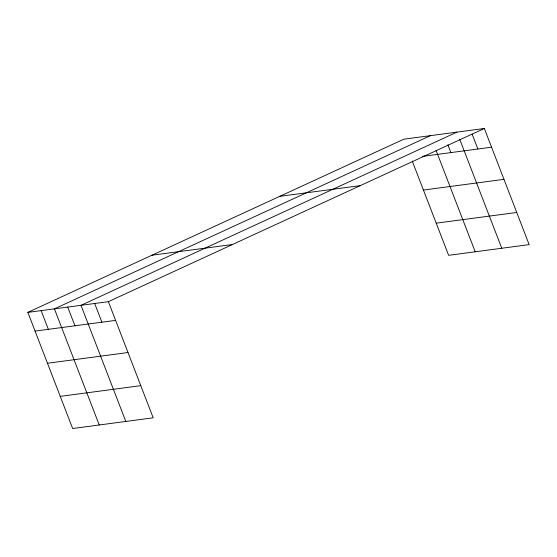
<?xml version="1.0" encoding="UTF-8"?>
<svg xmlns="http://www.w3.org/2000/svg" width="557" height="557" viewBox="0 0 557 557"><rect width="100%" height="100%" fill="white"/><g stroke="black" fill="none" stroke-linecap="round" stroke-linejoin="round"><path stroke-width="0.84" d="M27.85 312.386L108.378 301.678L153.189 417.806L72.661 428.521L27.85 312.386L403.811 139.194L484.339 128.479L529.15 244.614L448.622 255.322L412.271 161.112M430.387 135.657L54.426 308.857L99.237 424.984M456.956 132.12L81.002 305.32L125.812 421.454M108.378 301.678L484.339 128.479M422.659 156.35L491.559 147.187M279.746 196.349L360.275 185.634M423.438 190.048L503.96 179.333M151.915 255.231L232.443 244.523M436.215 223.169L516.743 212.461M35.07 331.095L115.598 320.386M47.477 363.248L127.999 352.532M60.253 396.368L140.782 385.66M472.155 134.195L477.864 149.004M459.664 139.139L501.773 248.255M447.884 144.799L450.892 152.597M436.096 150.467L475.198 251.785M94.69 303.495L101.903 322.204M67.71 307.088L74.93 325.796M41.134 310.625L48.355 329.326"/></g></svg>
